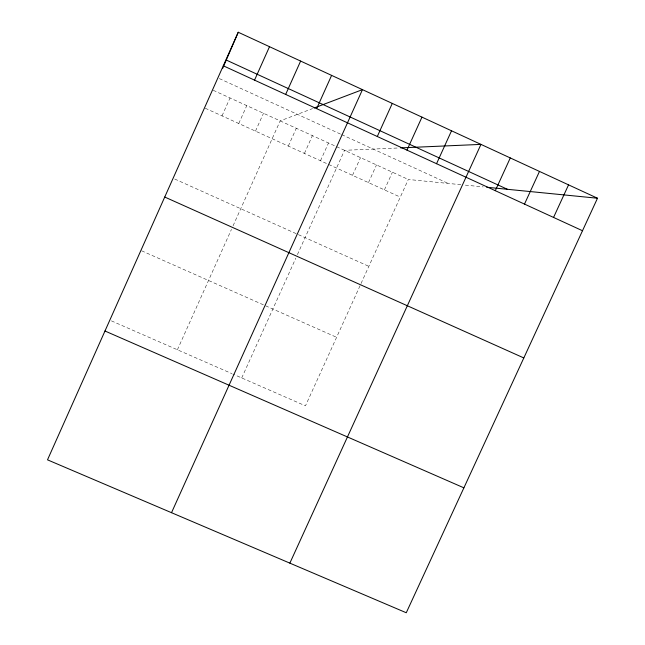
<?xml version="1.0" encoding="UTF-8"?>
<svg xmlns="http://www.w3.org/2000/svg" width="645" height="645" viewBox="0 0 645 645"><rect width="100%" height="100%" fill="white"/><g stroke="black" fill="none" stroke-linecap="round" stroke-linejoin="round"><path stroke-width="0.48" stroke-dasharray="3.23 2.42" d="M222.017 115.882L230.023 97.967M238.771 123.517L246.777 105.627M255.484 131.129L263.491 113.27M177.407 349.775L231.458 229.386M233.071 225.798L280.164 120.889L312.599 108.578M288.307 146.084L296.313 128.274M304.416 153.421L312.422 135.635M320.484 160.75L328.499 142.988M241.722 377.938L295.797 258.21M297.409 254.638L344.535 150.317L398.739 147.963M352.517 175.343L360.531 157.63M368.48 182.616L376.495 164.927M384.412 189.872L392.426 172.207M460.861 184.688L408.317 179.471L305.456 405.842L232.821 374.036M465.359 185.131L483.218 186.897M111.416 320.879L231.926 373.649M141.626 250.8L336.601 337.303M174.706 179.028L368.851 266.337M213.229 90.292L408.317 179.471M205.231 108.231L400.303 197.112M219.356 78.585L340.81 134.233M341.713 134.644L448.186 183.43"/><path stroke-width="0.97" d="M222.614 68.523L238.247 32.25L597.496 198.233L406.261 612.75L47.504 459.837L238.247 32.25M254.541 80.141L269.505 46.69M285.662 94.428L300.626 61.073M316.639 108.65L331.611 75.384M171.514 512.694L362.466 89.639L314.115 107.997M377.301 136.506L392.281 103.418M406.987 150.14L421.967 117.132M436.544 163.709L451.532 130.79M289.863 563.133L480.968 144.391L400.626 147.882M495.296 190.686L510.284 157.936M524.49 204.094L539.478 171.425M553.555 217.438L568.551 184.857M486.709 187.244L597.496 198.233M104.974 331.006L463.892 487.83M164.733 197.039L523.813 357.943M223.291 65.79L582.508 230.733M226.266 60.05L507.438 189.299"/></g></svg>
